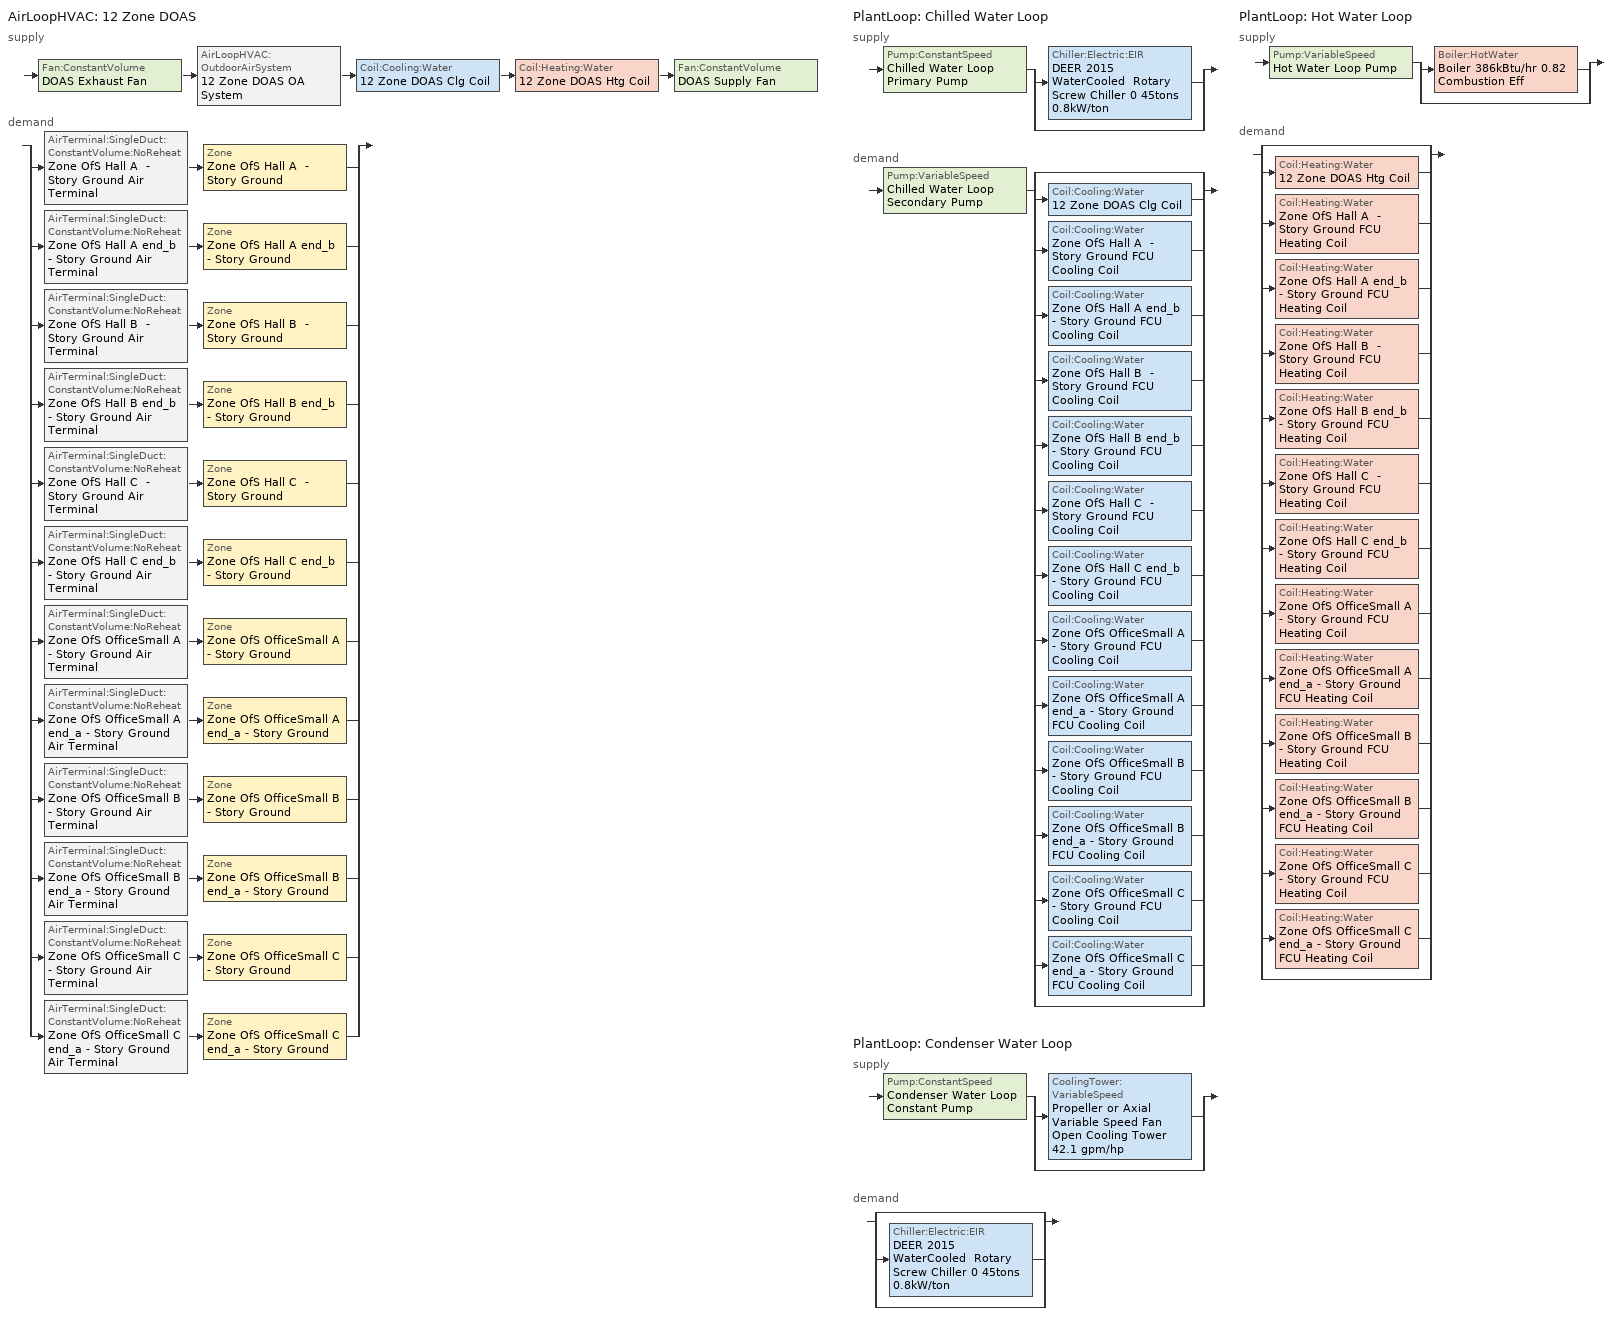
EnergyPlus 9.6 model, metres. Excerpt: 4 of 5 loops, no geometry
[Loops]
AirLoopHVAC '12 Zone DOAS'
 supply: Fan:ConstantVolume 'DOAS Exhaust Fan' > AirLoopHVAC:OutdoorAirSystem '12 Zone DOAS OA System' > Coil:Cooling:Water '12 Zone DOAS Clg Coil' > Coil:Heating:Water '12 Zone DOAS Htg Coil' > Fan:ConstantVolume 'DOAS Supply Fan'
 demand: split
  | AirTerminal:SingleDuct:ConstantVolume:NoReheat 'Zone OfS Hall A  - Story Ground Air Terminal' > Zone 'Zone OfS Hall A  - Story Ground'
  | AirTerminal:SingleDuct:ConstantVolume:NoReheat 'Zone OfS Hall A end_b - Story Ground Air Terminal' > Zone 'Zone OfS Hall A end_b - Story Ground'
  | AirTerminal:SingleDuct:ConstantVolume:NoReheat 'Zone OfS Hall B  - Story Ground Air Terminal' > Zone 'Zone OfS Hall B  - Story Ground'
  | AirTerminal:SingleDuct:ConstantVolume:NoReheat 'Zone OfS Hall B end_b - Story Ground Air Terminal' > Zone 'Zone OfS Hall B end_b - Story Ground'
  | AirTerminal:SingleDuct:ConstantVolume:NoReheat 'Zone OfS Hall C  - Story Ground Air Terminal' > Zone 'Zone OfS Hall C  - Story Ground'
  | AirTerminal:SingleDuct:ConstantVolume:NoReheat 'Zone OfS Hall C end_b - Story Ground Air Terminal' > Zone 'Zone OfS Hall C end_b - Story Ground'
  | AirTerminal:SingleDuct:ConstantVolume:NoReheat 'Zone OfS OfficeSmall A  - Story Ground Air Terminal' > Zone 'Zone OfS OfficeSmall A  - Story Ground'
  | AirTerminal:SingleDuct:ConstantVolume:NoReheat 'Zone OfS OfficeSmall A end_a - Story Ground Air Terminal' > Zone 'Zone OfS OfficeSmall A end_a - Story Ground'
  | AirTerminal:SingleDuct:ConstantVolume:NoReheat 'Zone OfS OfficeSmall B  - Story Ground Air Terminal' > Zone 'Zone OfS OfficeSmall B  - Story Ground'
  | AirTerminal:SingleDuct:ConstantVolume:NoReheat 'Zone OfS OfficeSmall B end_a - Story Ground Air Terminal' > Zone 'Zone OfS OfficeSmall B end_a - Story Ground'
  | AirTerminal:SingleDuct:ConstantVolume:NoReheat 'Zone OfS OfficeSmall C  - Story Ground Air Terminal' > Zone 'Zone OfS OfficeSmall C  - Story Ground'
  | AirTerminal:SingleDuct:ConstantVolume:NoReheat 'Zone OfS OfficeSmall C end_a - Story Ground Air Terminal' > Zone 'Zone OfS OfficeSmall C end_a - Story Ground'
PlantLoop 'Chilled Water Loop'
 supply: Pump:ConstantSpeed 'Chilled Water Loop Primary Pump' > split
  | Chiller:Electric:EIR 'DEER 2015 WaterCooled  Rotary Screw Chiller 0 45tons 0.8kW/ton'
  | bypass
 demand: Pump:VariableSpeed 'Chilled Water Loop Secondary Pump' > split
  | bypass
  | Coil:Cooling:Water '12 Zone DOAS Clg Coil'
  | Coil:Cooling:Water 'Zone OfS Hall A  - Story Ground FCU Cooling Coil'
  | Coil:Cooling:Water 'Zone OfS Hall A end_b - Story Ground FCU Cooling Coil'
  | Coil:Cooling:Water 'Zone OfS Hall B  - Story Ground FCU Cooling Coil'
  | Coil:Cooling:Water 'Zone OfS Hall B end_b - Story Ground FCU Cooling Coil'
  | Coil:Cooling:Water 'Zone OfS Hall C  - Story Ground FCU Cooling Coil'
  | Coil:Cooling:Water 'Zone OfS Hall C end_b - Story Ground FCU Cooling Coil'
  | Coil:Cooling:Water 'Zone OfS OfficeSmall A  - Story Ground FCU Cooling Coil'
  | Coil:Cooling:Water 'Zone OfS OfficeSmall A end_a - Story Ground FCU Cooling Coil'
  | Coil:Cooling:Water 'Zone OfS OfficeSmall B  - Story Ground FCU Cooling Coil'
  | Coil:Cooling:Water 'Zone OfS OfficeSmall B end_a - Story Ground FCU Cooling Coil'
  | Coil:Cooling:Water 'Zone OfS OfficeSmall C  - Story Ground FCU Cooling Coil'
  | Coil:Cooling:Water 'Zone OfS OfficeSmall C end_a - Story Ground FCU Cooling Coil'
  | bypass
PlantLoop 'Condenser Water Loop'
 supply: Pump:ConstantSpeed 'Condenser Water Loop Constant Pump' > split
  | CoolingTower:VariableSpeed 'Propeller or Axial Variable Speed Fan Open Cooling Tower 42.1 gpm/hp'
  | bypass
 demand: split
  | bypass
  | Chiller:Electric:EIR 'DEER 2015 WaterCooled  Rotary Screw Chiller 0 45tons 0.8kW/ton'
  | bypass
PlantLoop 'Hot Water Loop'
 supply: Pump:VariableSpeed 'Hot Water Loop Pump' > split
  | Boiler:HotWater 'Boiler 386kBtu/hr 0.82 Combustion Eff'
  | bypass
 demand: split
  | bypass
  | Coil:Heating:Water '12 Zone DOAS Htg Coil'
  | Coil:Heating:Water 'Zone OfS Hall A  - Story Ground FCU Heating Coil'
  | Coil:Heating:Water 'Zone OfS Hall A end_b - Story Ground FCU Heating Coil'
  | Coil:Heating:Water 'Zone OfS Hall B  - Story Ground FCU Heating Coil'
  | Coil:Heating:Water 'Zone OfS Hall B end_b - Story Ground FCU Heating Coil'
  | Coil:Heating:Water 'Zone OfS Hall C  - Story Ground FCU Heating Coil'
  | Coil:Heating:Water 'Zone OfS Hall C end_b - Story Ground FCU Heating Coil'
  | Coil:Heating:Water 'Zone OfS OfficeSmall A  - Story Ground FCU Heating Coil'
  | Coil:Heating:Water 'Zone OfS OfficeSmall A end_a - Story Ground FCU Heating Coil'
  | Coil:Heating:Water 'Zone OfS OfficeSmall B  - Story Ground FCU Heating Coil'
  | Coil:Heating:Water 'Zone OfS OfficeSmall B end_a - Story Ground FCU Heating Coil'
  | Coil:Heating:Water 'Zone OfS OfficeSmall C  - Story Ground FCU Heating Coil'
  | Coil:Heating:Water 'Zone OfS OfficeSmall C end_a - Story Ground FCU Heating Coil'
  | bypass
[ZoneControl:Thermostat] Temperature Difference Between Cutout And Setpoint {deltaC}=0
Name | Zone or ZoneList | Control Type Schedule | Control 1
Zone OfS Hall A  - Story Ground Thermostat | Zone OfS Hall A  - Story Ground | Zone OfS Hall A  - Story Ground Thermostat Schedule | OfS Hall - DEER 2015 Thermostat
Zone OfS Hall A end_b - Story Ground Thermostat | Zone OfS Hall A end_b - Story Ground | Zone OfS Hall A end_b - Story Ground Thermostat Schedule | OfS Hall - DEER 2015 Thermostat 1
Zone OfS Hall B  - Story Ground Thermostat | Zone OfS Hall B  - Story Ground | Zone OfS Hall B  - Story Ground Thermostat Schedule | OfS Hall - DEER 2015 Thermostat 2
Zone OfS Hall B end_b - Story Ground Thermostat | Zone OfS Hall B end_b - Story Ground | Zone OfS Hall B end_b - Story Ground Thermostat Schedule | OfS Hall - DEER 2015 Thermostat 3
Zone OfS Hall C  - Story Ground Thermostat | Zone OfS Hall C  - Story Ground | Zone OfS Hall C  - Story Ground Thermostat Schedule | OfS Hall - DEER 2015 Thermostat 4
Zone OfS Hall C end_b - Story Ground Thermostat | Zone OfS Hall C end_b - Story Ground | Zone OfS Hall C end_b - Story Ground Thermostat Schedule | OfS Hall - DEER 2015 Thermostat 5
Zone OfS OfficeSmall A  - Story Ground Thermostat | Zone OfS OfficeSmall A  - Story Ground | Zone OfS OfficeSmall A  - Story Ground Thermostat Schedule | OfS OfficeSmall - DEER 2015 Thermostat
Zone OfS OfficeSmall A end_a - Story Ground Thermostat | Zone OfS OfficeSmall A end_a - Story Ground | Zone OfS OfficeSmall A end_a - Story Ground Thermostat Schedule | OfS OfficeSmall - DEER 2015 Thermostat 1
Zone OfS OfficeSmall B  - Story Ground Thermostat | Zone OfS OfficeSmall B  - Story Ground | Zone OfS OfficeSmall B  - Story Ground Thermostat Schedule | OfS OfficeSmall - DEER 2015 Thermostat 2
Zone OfS OfficeSmall B end_a - Story Ground Thermostat | Zone OfS OfficeSmall B end_a - Story Ground | Zone OfS OfficeSmall B end_a - Story Ground Thermostat Schedule | OfS OfficeSmall - DEER 2015 Thermostat 3
Zone OfS OfficeSmall C  - Story Ground Thermostat | Zone OfS OfficeSmall C  - Story Ground | Zone OfS OfficeSmall C  - Story Ground Thermostat Schedule | OfS OfficeSmall - DEER 2015 Thermostat 4
Zone OfS OfficeSmall C end_a - Story Ground Thermostat | Zone OfS OfficeSmall C end_a - Story Ground | Zone OfS OfficeSmall C end_a - Story Ground Thermostat Schedule | OfS OfficeSmall - DEER 2015 Thermostat 5
[ThermostatSetpoint:DualSetpoint] Heating Setpoint Temperature Schedule=D_OfS_All_HTemp_Yr; Cooling Setpoint Temperature Schedule=D_OfS_All_CTemp_Yr
OfS Hall - DEER 2015 Thermostat; OfS Hall - DEER 2015 Thermostat 1; OfS Hall - DEER 2015 Thermostat 2; OfS Hall - DEER 2015 Thermostat 3; OfS Hall - DEER 2015 Thermostat 4; OfS Hall - DEER 2015 Thermostat 5; OfS OfficeSmall - DEER 2015 Thermostat; OfS OfficeSmall - DEER 2015 Thermostat 1; OfS OfficeSmall - DEER 2015 Thermostat 2; OfS OfficeSmall - DEER 2015 Thermostat 3; OfS OfficeSmall - DEER 2015 Thermostat 4; OfS OfficeSmall - DEER 2015 Thermostat 5
[AirTerminal:SingleDuct:ConstantVolume:NoReheat] Availability Schedule=Always On Discrete; Maximum Air Flow Rate {m3/s}=AutoSize
Zone OfS Hall A  - Story Ground Air Terminal; Zone OfS Hall A end_b - Story Ground Air Terminal; Zone OfS Hall B  - Story Ground Air Terminal; Zone OfS Hall B end_b - Story Ground Air Terminal; Zone OfS Hall C  - Story Ground Air Terminal; Zone OfS Hall C end_b - Story Ground Air Terminal; Zone OfS OfficeSmall A  - Story Ground Air Terminal; Zone OfS OfficeSmall A end_a - Story Ground Air Terminal; Zone OfS OfficeSmall B  - Story Ground Air Terminal; Zone OfS OfficeSmall B end_a - Story Ground Air Terminal; Zone OfS OfficeSmall C  - Story Ground Air Terminal; Zone OfS OfficeSmall C end_a - Story Ground Air Terminal
[Fan:OnOff] Availability Schedule=Always On Discrete; Fan Total Efficiency=0.47025; Pressure Rise {Pa}=270.9; Maximum Flow Rate {m3/s}=Autosize; Motor Efficiency=0.855; Motor In Airstream Fraction=1
Name | Fan Power Ratio Function of Speed Ratio Curve | Fan Efficiency Ratio Function of Speed Ratio Curve
Zone OfS Hall A  - Story Ground Fan Coil fan | Fan On Off Power Curve | Fan On Off Efficiency Curve
Zone OfS Hall A end_b - Story Ground Fan Coil fan | Fan On Off Power Curve 1 | Fan On Off Efficiency Curve 1
Zone OfS Hall B  - Story Ground Fan Coil fan | Fan On Off Power Curve 2 | Fan On Off Efficiency Curve 2
Zone OfS Hall B end_b - Story Ground Fan Coil fan | Fan On Off Power Curve 3 | Fan On Off Efficiency Curve 3
Zone OfS Hall C  - Story Ground Fan Coil fan | Fan On Off Power Curve 4 | Fan On Off Efficiency Curve 4
Zone OfS Hall C end_b - Story Ground Fan Coil fan | Fan On Off Power Curve 5 | Fan On Off Efficiency Curve 5
Zone OfS OfficeSmall A  - Story Ground Fan Coil fan | Fan On Off Power Curve 6 | Fan On Off Efficiency Curve 6
Zone OfS OfficeSmall A end_a - Story Ground Fan Coil fan | Fan On Off Power Curve 7 | Fan On Off Efficiency Curve 7
Zone OfS OfficeSmall B  - Story Ground Fan Coil fan | Fan On Off Power Curve 8 | Fan On Off Efficiency Curve 8
Zone OfS OfficeSmall B end_a - Story Ground Fan Coil fan | Fan On Off Power Curve 9 | Fan On Off Efficiency Curve 9
Zone OfS OfficeSmall C  - Story Ground Fan Coil fan | Fan On Off Power Curve 10 | Fan On Off Efficiency Curve 10
Zone OfS OfficeSmall C end_a - Story Ground Fan Coil fan | Fan On Off Power Curve 11 | Fan On Off Efficiency Curve 11
[Coil:Cooling:Water] Availability Schedule=Always On Discrete; Design Water Flow Rate {m3/s}=Autosize; Design Air Flow Rate {m3/s}=Autosize; Design Inlet Water Temperature {C}=Autosize; Design Inlet Air Temperature {C}=Autosize; Design Outlet Air Temperature {C}=Autosize; Design Inlet Air Humidity Ratio {kgWater/kgDryAir}=Autosize; Design Outlet Air Humidity Ratio {kgWater/kgDryAir}=Autosize; Type of Analysis=SimpleAnalysis; Heat Exchanger Configuration=CrossFlow
Zone OfS Hall A  - Story Ground FCU Cooling Coil; Zone OfS Hall A end_b - Story Ground FCU Cooling Coil; Zone OfS Hall B  - Story Ground FCU Cooling Coil; Zone OfS Hall B end_b - Story Ground FCU Cooling Coil; Zone OfS Hall C  - Story Ground FCU Cooling Coil; Zone OfS Hall C end_b - Story Ground FCU Cooling Coil; Zone OfS OfficeSmall A  - Story Ground FCU Cooling Coil; Zone OfS OfficeSmall A end_a - Story Ground FCU Cooling Coil; Zone OfS OfficeSmall B  - Story Ground FCU Cooling Coil; Zone OfS OfficeSmall B end_a - Story Ground FCU Cooling Coil; Zone OfS OfficeSmall C  - Story Ground FCU Cooling Coil; Zone OfS OfficeSmall C end_a - Story Ground FCU Cooling Coil; 12 Zone DOAS Clg Coil
[Coil:Heating:Water] Availability Schedule=Always On Discrete; U-Factor Times Area Value {W/K}=Autosize; Maximum Water Flow Rate {m3/s}=Autosize; Performance Input Method=UFactorTimesAreaAndDesignWaterFlowRate; Rated Capacity {W}=Autosize; Rated Inlet Water Temperature {C}=82.2222; Rated Inlet Air Temperature {C}=16.6; Rated Outlet Water Temperature {C}=71.1111; Rated Ratio for Air and Water Convection=0.5
Name | Rated Outlet Air Temperature {C}
Zone OfS Hall A  - Story Ground FCU Heating Coil; Zone OfS Hall A end_b - Story Ground FCU Heating Coil; Zone OfS Hall B  - Story Ground FCU Heating Coil; Zone OfS Hall B end_b - Story Ground FCU Heating Coil; Zone OfS Hall C  - Story Ground FCU Heating Coil; Zone OfS Hall C end_b - Story Ground FCU Heating Coil; Zone OfS OfficeSmall A  - Story Ground FCU Heating Coil; Zone OfS OfficeSmall A end_a - Story Ground FCU Heating Coil; Zone OfS OfficeSmall B  - Story Ground FCU Heating Coil; Zone OfS OfficeSmall B end_a - Story Ground FCU Heating Coil; Zone OfS OfficeSmall C  - Story Ground FCU Heating Coil; Zone OfS OfficeSmall C end_a - Story Ground FCU Heating Coil | 40
12 Zone DOAS Htg Coil | 32.2
[ZoneHVAC:FourPipeFanCoil] Availability Schedule=Always On Discrete; Capacity Control Method=CyclingFan; Maximum Supply Air Flow Rate {m3/s}=Autosize; Maximum Outdoor Air Flow Rate {m3/s}=0; Maximum Cold Water Flow Rate {m3/s}=Autosize; Maximum Hot Water Flow Rate {m3/s}=Autosize; Minimum Supply Air Temperature in Cooling Mode {C}=Autosize; Maximum Supply Air Temperature in Heating Mode {C}=Autosize
Name | Supply Air Fan | Cooling Coil | Heating Coil
Zone OfS Hall A  - Story Ground FCU | Zone OfS Hall A  - Story Ground Fan Coil fan | Zone OfS Hall A  - Story Ground FCU Cooling Coil | Zone OfS Hall A  - Story Ground FCU Heating Coil
Zone OfS Hall A end_b - Story Ground FCU | Zone OfS Hall A end_b - Story Ground Fan Coil fan | Zone OfS Hall A end_b - Story Ground FCU Cooling Coil | Zone OfS Hall A end_b - Story Ground FCU Heating Coil
Zone OfS Hall B  - Story Ground FCU | Zone OfS Hall B  - Story Ground Fan Coil fan | Zone OfS Hall B  - Story Ground FCU Cooling Coil | Zone OfS Hall B  - Story Ground FCU Heating Coil
Zone OfS Hall B end_b - Story Ground FCU | Zone OfS Hall B end_b - Story Ground Fan Coil fan | Zone OfS Hall B end_b - Story Ground FCU Cooling Coil | Zone OfS Hall B end_b - Story Ground FCU Heating Coil
Zone OfS Hall C  - Story Ground FCU | Zone OfS Hall C  - Story Ground Fan Coil fan | Zone OfS Hall C  - Story Ground FCU Cooling Coil | Zone OfS Hall C  - Story Ground FCU Heating Coil
Zone OfS Hall C end_b - Story Ground FCU | Zone OfS Hall C end_b - Story Ground Fan Coil fan | Zone OfS Hall C end_b - Story Ground FCU Cooling Coil | Zone OfS Hall C end_b - Story Ground FCU Heating Coil
Zone OfS OfficeSmall A  - Story Ground FCU | Zone OfS OfficeSmall A  - Story Ground Fan Coil fan | Zone OfS OfficeSmall A  - Story Ground FCU Cooling Coil | Zone OfS OfficeSmall A  - Story Ground FCU Heating Coil
Zone OfS OfficeSmall A end_a - Story Ground FCU | Zone OfS OfficeSmall A end_a - Story Ground Fan Coil fan | Zone OfS OfficeSmall A end_a - Story Ground FCU Cooling Coil | Zone OfS OfficeSmall A end_a - Story Ground FCU Heating Coil
Zone OfS OfficeSmall B  - Story Ground FCU | Zone OfS OfficeSmall B  - Story Ground Fan Coil fan | Zone OfS OfficeSmall B  - Story Ground FCU Cooling Coil | Zone OfS OfficeSmall B  - Story Ground FCU Heating Coil
Zone OfS OfficeSmall B end_a - Story Ground FCU | Zone OfS OfficeSmall B end_a - Story Ground Fan Coil fan | Zone OfS OfficeSmall B end_a - Story Ground FCU Cooling Coil | Zone OfS OfficeSmall B end_a - Story Ground FCU Heating Coil
Zone OfS OfficeSmall C  - Story Ground FCU | Zone OfS OfficeSmall C  - Story Ground Fan Coil fan | Zone OfS OfficeSmall C  - Story Ground FCU Cooling Coil | Zone OfS OfficeSmall C  - Story Ground FCU Heating Coil
Zone OfS OfficeSmall C end_a - Story Ground FCU | Zone OfS OfficeSmall C end_a - Story Ground Fan Coil fan | Zone OfS OfficeSmall C end_a - Story Ground FCU Cooling Coil | Zone OfS OfficeSmall C end_a - Story Ground FCU Heating Coil
[Zone equipment]
Zone OfS Hall A  - Story Ground: Zone OfS Hall A  - Story Ground Air Terminal, Zone OfS Hall A  - Story Ground FCU
Zone OfS Hall A end_b - Story Ground: Zone OfS Hall A end_b - Story Ground Air Terminal, Zone OfS Hall A end_b - Story Ground FCU
Zone OfS Hall B  - Story Ground: Zone OfS Hall B  - Story Ground Air Terminal, Zone OfS Hall B  - Story Ground FCU
Zone OfS Hall B end_b - Story Ground: Zone OfS Hall B end_b - Story Ground Air Terminal, Zone OfS Hall B end_b - Story Ground FCU
Zone OfS Hall C  - Story Ground: Zone OfS Hall C  - Story Ground Air Terminal, Zone OfS Hall C  - Story Ground FCU
Zone OfS Hall C end_b - Story Ground: Zone OfS Hall C end_b - Story Ground Air Terminal, Zone OfS Hall C end_b - Story Ground FCU
Zone OfS OfficeSmall A  - Story Ground: Zone OfS OfficeSmall A  - Story Ground Air Terminal, Zone OfS OfficeSmall A  - Story Ground FCU
Zone OfS OfficeSmall A end_a - Story Ground: Zone OfS OfficeSmall A end_a - Story Ground Air Terminal, Zone OfS OfficeSmall A end_a - Story Ground FCU
Zone OfS OfficeSmall B  - Story Ground: Zone OfS OfficeSmall B  - Story Ground Air Terminal, Zone OfS OfficeSmall B  - Story Ground FCU
Zone OfS OfficeSmall B end_a - Story Ground: Zone OfS OfficeSmall B end_a - Story Ground Air Terminal, Zone OfS OfficeSmall B end_a - Story Ground FCU
Zone OfS OfficeSmall C  - Story Ground: Zone OfS OfficeSmall C  - Story Ground Air Terminal, Zone OfS OfficeSmall C  - Story Ground FCU
Zone OfS OfficeSmall C end_a - Story Ground: Zone OfS OfficeSmall C end_a - Story Ground Air Terminal, Zone OfS OfficeSmall C end_a - Story Ground FCU
[Sizing:Zone] Zone Cooling Design Supply Air Temperature Input Method=SupplyAirTemperature; Zone Cooling Design Supply Air Temperature {C}=12.7778; Zone Cooling Design Supply Air Temperature Difference {deltaC}=11.11; Zone Heating Design Supply Air Temperature Input Method=SupplyAirTemperature; Zone Heating Design Supply Air Temperature {C}=40; Zone Heating Design Supply Air Temperature Difference {deltaC}=11.11; Zone Cooling Design Supply Air Humidity Ratio {kgWater/kgDryAir}=0.0085; Zone Heating Design Supply Air Humidity Ratio {kgWater/kgDryAir}=0.008; Cooling Design Air Flow Method=DesignDay; Cooling Design Air Flow Rate {m3/s}=0; Cooling Minimum Air Flow per Zone Floor Area {m3/s-m2}=0.000762; Cooling Minimum Air Flow {m3/s}=0; Cooling Minimum Air Flow Fraction=0; Heating Design Air Flow Method=DesignDay; Heating Design Air Flow Rate {m3/s}=0; Heating Maximum Air Flow per Zone Floor Area {m3/s-m2}=0.002032; Heating Maximum Air Flow {m3/s}=0.141576; Heating Maximum Air Flow Fraction=0.3; Account for Dedicated Outdoor Air System=Yes; Dedicated Outdoor Air System Control Strategy=NeutralSupplyAir; Dedicated Outdoor Air Low Setpoint Temperature for Design {C}=15.5556; Dedicated Outdoor Air High Setpoint Temperature for Design {C}=21.1111
Name | Design Specification Outdoor Air Object
Zone OfS Hall A  - Story Ground; Zone OfS Hall A end_b - Story Ground; Zone OfS Hall B  - Story Ground; Zone OfS Hall B end_b - Story Ground; Zone OfS Hall C  - Story Ground; Zone OfS Hall C end_b - Story Ground | OfS Hall Ventilation
Zone OfS OfficeSmall A  - Story Ground; Zone OfS OfficeSmall A end_a - Story Ground; Zone OfS OfficeSmall B  - Story Ground; Zone OfS OfficeSmall B end_a - Story Ground; Zone OfS OfficeSmall C  - Story Ground; Zone OfS OfficeSmall C end_a - Story Ground | OfS OfficeSmall Ventilation
[Controller:MechanicalVentilation]
12 Zone DOAS Mechanical Ventilation Controller: Availability Schedule=12 Zone DOAS Occ Sch; Demand Controlled Ventilation=No; System Outdoor Air Method=ZoneSum; Zone or ZoneList Name 1=Zone OfS Hall A  - Story Ground; Design Specification Outdoor Air Object Name 1=OfS Hall Ventilation; Zone or ZoneList Name 2=Zone OfS Hall A end_b - Story Ground; Design Specification Outdoor Air Object Name 2=OfS Hall Ventilation; Zone or ZoneList Name 3=Zone OfS Hall B  - Story Ground; Design Specification Outdoor Air Object Name 3=OfS Hall Ventilation; Zone or ZoneList Name 4=Zone OfS Hall B end_b - Story Ground; Design Specification Outdoor Air Object Name 4=OfS Hall Ventilation; Zone or ZoneList Name 5=Zone OfS Hall C  - Story Ground; Design Specification Outdoor Air Object Name 5=OfS Hall Ventilation; Zone or ZoneList Name 6=Zone OfS Hall C end_b - Story Ground; Design Specification Outdoor Air Object Name 6=OfS Hall Ventilation; Zone or ZoneList Name 7=Zone OfS OfficeSmall A  - Story Ground; Design Specification Outdoor Air Object Name 7=OfS OfficeSmall Ventilation; Zone or ZoneList Name 8=Zone OfS OfficeSmall A end_a - Story Ground; Design Specification Outdoor Air Object Name 8=OfS OfficeSmall Ventilation; Zone or ZoneList Name 9=Zone OfS OfficeSmall B  - Story Ground; Design Specification Outdoor Air Object Name 9=OfS OfficeSmall Ventilation; Zone or ZoneList Name 10=Zone OfS OfficeSmall B end_a - Story Ground; Design Specification Outdoor Air Object Name 10=OfS OfficeSmall Ventilation; Zone or ZoneList Name 11=Zone OfS OfficeSmall C  - Story Ground; Design Specification Outdoor Air Object Name 11=OfS OfficeSmall Ventilation; Zone or ZoneList Name 12=Zone OfS OfficeSmall C end_a - Story Ground; Design Specification Outdoor Air Object Name 12=OfS OfficeSmall Ventilation
[DesignSpecification:OutdoorAir] Outdoor Air Method=Sum; Outdoor Air Flow per Person {m3/s-person}=0; Outdoor Air Flow per Zone {m3/s}=0; Outdoor Air Flow Air Changes per Hour {1/hr}=0
Name | Outdoor Air Flow per Zone Floor Area {m3/s-m2}
OfS Hall Ventilation | 0.000254
OfS OfficeSmall Ventilation | 0.0004572
[AirLoopHVAC]
12 Zone DOAS: Design Supply Air Flow Rate {m3/s}=AutoSize; Design Return Air Flow Fraction of Supply Air Flow=1
[Sizing:System]
12 Zone DOAS: Type of Load to Size On=VentilationRequirement; Design Outdoor Air Flow Rate {m3/s}=Autosize; Central Heating Maximum System Air Flow Ratio=1; Preheat Design Temperature {C}=7; Preheat Design Humidity Ratio {kgWater/kgDryAir}=0.008; Precool Design Temperature {C}=12.8; Precool Design Humidity Ratio {kgWater/kgDryAir}=0.008; Central Cooling Design Supply Air Temperature {C}=15.5556; Central Heating Design Supply Air Temperature {C}=21.1111; Type of Zone Sum to Use=Coincident; 100% Outdoor Air in Cooling=Yes; 100% Outdoor Air in Heating=Yes; Central Cooling Design Supply Air Humidity Ratio {kgWater/kgDryAir}=0.0085; Central Heating Design Supply Air Humidity Ratio {kgWater/kgDryAir}=0.008; Cooling Supply Air Flow Rate Method=DesignDay; Cooling Supply Air Flow Rate {m3/s}=0; Cooling Supply Air Flow Rate Per Floor Area {m3/s-m2}=0.00996765; Cooling Fraction of Autosized Cooling Supply Air Flow Rate=1; Cooling Supply Air Flow Rate Per Unit Cooling Capacity {m3/s-W}=3.94755e-05; Heating Supply Air Flow Rate Method=DesignDay; Heating Supply Air Flow Rate {m3/s}=0; Heating Supply Air Flow Rate Per Floor Area {m3/s-m2}=0.00996765; Heating Fraction of Autosized Heating Supply Air Flow Rate=1; Heating Fraction of Autosized Cooling Supply Air Flow Rate=1; Heating Supply Air Flow Rate Per Unit Heating Capacity {m3/s-W}=3.15882e-05; System Outdoor Air Method=ZoneSum; Zone Maximum Outdoor Air Fraction=1; Cooling Design Capacity Method=CoolingDesignCapacity; Cooling Design Capacity {W}=Autosize; Cooling Design Capacity Per Floor Area {W/m2}=234.7; Fraction of Autosized Cooling Design Capacity=1; Heating Design Capacity Method=HeatingDesignCapacity; Heating Design Capacity {W}=Autosize; Heating Design Capacity Per Floor Area {W/m2}=157; Fraction of Autosized Heating Design Capacity=1; Central Cooling Capacity Control Method=OnOff; Occupant Diversity=Autosize
[Controller:WaterCoil] Control Variable=Temperature; Actuator Variable=Flow; Maximum Actuated Flow {m3/s}=Autosize; Minimum Actuated Flow {m3/s}=0
Name | Action | Controller Convergence Tolerance {deltaC}
12 Zone DOAS Clg Coil Controller | Reverse | Autosize
12 Zone DOAS Htg Coil Controller | Normal | 0.0001
[Fan:ConstantVolume] Availability Schedule=Always On Discrete; Fan Total Efficiency=0.56225; Pressure Rise {Pa}=622.722; Maximum Flow Rate {m3/s}=AutoSize; Motor Efficiency=0.865; Motor In Airstream Fraction=1
DOAS Exhaust Fan; DOAS Supply Fan
[SetpointManager:MixedAir] Control Variable=Temperature
Name | Setpoint Node or NodeList
DOAS Exhaust Fan Outlet Air Node OS Default SPM | DOAS Exhaust Fan Outlet Air Node
12 Zone DOAS Mixed Air Node OS Default SPM | 12 Zone DOAS Mixed Air Node
12 Zone DOAS Clg Coil Outlet Air Node OS Default SPM | 12 Zone DOAS Clg Coil Outlet Air Node
12 Zone DOAS Htg Coil Outlet Air Node OS Default SPM | 12 Zone DOAS Htg Coil Outlet Air Node
[Controller:OutdoorAir]
12 Zone DOAS Outdoor Air Controller: Minimum Outdoor Air Flow Rate {m3/s}=Autosize; Maximum Outdoor Air Flow Rate {m3/s}=Autosize; Economizer Control Type=FixedDryBulb; Economizer Control Action Type=ModulateFlow; Economizer Maximum Limit Dry-Bulb Temperature {C}=12.7778; Lockout Type=LockoutWithHeating; Minimum Limit Type=FixedMinimum; Minimum Outdoor Air Schedule=12 Zone DOAS Occ Sch; Minimum Fraction of Outdoor Air Schedule=Always On Discrete; Mechanical Ventilation Controller=12 Zone DOAS Mechanical Ventilation Controller; High Humidity Control=No; Control High Indoor Humidity Based on Outdoor Humidity Ratio=Yes; Heat Recovery Bypass Control Type=BypassWhenWithinEconomizerLimits
[SetpointManager:OutdoorAirReset]
12 Zone DOAS SAT Reset: Control Variable=Temperature; Setpoint at Outdoor Low Temperature {C}=21.1111; Outdoor Low Temperature {C}=12.7778; Setpoint at Outdoor High Temperature {C}=15.5556; Outdoor High Temperature {C}=21.1111; Setpoint Node or NodeList=12 Zone DOAS Supply Outlet Node
[PlantLoop] Fluid Type=Water; Maximum Loop Flow Rate {m3/s}=Autosize; Minimum Loop Flow Rate {m3/s}=0; Plant Loop Volume {m3}=Autocalculate; Load Distribution Scheme=Optimal; Plant Loop Demand Calculation Scheme=SingleSetpoint
Name | Plant Equipment Operation Scheme | Maximum Loop Temperature {C} | Minimum Loop Temperature {C} | Common Pipe Simulation
Chilled Water Loop | Chilled Water Loop Operation Schemes | 40 | 1 | CommonPipe
Condenser Water Loop | Condenser Water Loop Operation Schemes | 80 | 5
Hot Water Loop | Hot Water Loop Operation Schemes | 100 | 10
[Sizing:Plant]
Name | Loop Type | Design Loop Exit Temperature {C} | Loop Design Temperature Difference {deltaC} | Sizing Option | Zone Timesteps in Averaging Window | Coincident Sizing Factor Mode
Chilled Water Loop | Cooling | 6.66667 | 5.61111 | NonCoincident | 1 | None
Condenser Water Loop | Condenser | 29.4444 | 5.55556 | Coincident | 6 | GlobalCoolingSizingFactor
Hot Water Loop | Heating | 82.2222 | 11.1111 | NonCoincident | 1 | None
[Pump:ConstantSpeed] Design Flow Rate {m3/s}=Autosize; Design Power Consumption {W}=Autosize; Fraction of Motor Inefficiencies to Fluid Stream=0; Pump Control Type=Intermittent; Design Power Sizing Method=PowerPerFlowPerPressure; Design Electric Power per Unit Flow Rate {W/(m3/s)}=348701.1; Design Shaft Power per Unit Flow Rate per Unit Head {W-s/m3-Pa}=1.28205
Name | Design Pump Head {Pa} | Motor Efficiency
Chilled Water Loop Primary Pump | 44836 | 0.865
Condenser Water Loop Constant Pump | 148557 | 0.895
[Chiller:Electric:EIR]
DEER 2015 WaterCooled  Rotary Screw Chiller 0 45tons 0.8kW/ton: Reference Capacity {W}=Autosize; Reference COP {W/W}=4.50897; Reference Leaving Chilled Water Temperature {C}=6.66667; Reference Entering Condenser Fluid Temperature {C}=35; Reference Chilled Water Flow Rate {m3/s}=Autosize; Reference Condenser Fluid Flow Rate {m3/s}=Autosize; Cooling Capacity Function of Temperature Curve=ScrewH2O-Cap-fCHWT&ECT; Electric Input to Cooling Output Ratio Function of Temperature Curve=ScrewH2O-EIR-fCHWT&ECT; Electric Input to Cooling Output Ratio Function of Part Load Ratio Curve=ScrewRemote-EIR-fPLR-2Comp/Ckt; Minimum Part Load Ratio=0.15; Maximum Part Load Ratio=1; Optimum Part Load Ratio=1; Minimum Unloading Ratio=0.25; Condenser Type=WaterCooled; Condenser Fan Power Ratio {W/W}=0; Fraction of Compressor Electric Consumption Rejected by Condenser=1; Leaving Chilled Water Lower Temperature Limit {C}=2.22222; Chiller Flow Mode=ConstantFlow; Sizing Factor=1; Basin Heater Capacity {W/K}=0; Basin Heater Setpoint Temperature {C}=10; Condenser Heat Recovery Relative Capacity Fraction=1
[SetpointManager:Scheduled] Control Variable=Temperature
Name | Schedule | Setpoint Node or NodeList
Chilled Water Loop Setpoint Manager | Chilled Water Loop Temp - 44F | Chilled Water Loop Supply Outlet Node
Hot Water Loop Setpoint Manager | Hot Water Loop Temp - 180F | Hot Water Loop Supply Outlet Node
[Pump:VariableSpeed] Design Maximum Flow Rate {m3/s}=Autosize; Design Power Consumption {W}=Autosize; Fraction of Motor Inefficiencies to Fluid Stream=0; Coefficient 1 of the Part Load Performance Curve=0; Design Minimum Flow Rate {m3/s}=0; Pump Control Type=Intermittent; Skin Loss Radiative Fraction=0.5; Design Power Sizing Method=PowerPerFlowPerPressure; Design Electric Power per Unit Flow Rate {W/(m3/s)}=348701.1; Design Shaft Power per Unit Flow Rate per Unit Head {W/((m3/s)-Pa)}=1.28205; Design Minimum Flow Rate Fraction=0
Name | Design Pump Head {Pa} | Motor Efficiency | Coefficient 2 of the Part Load Performance Curve | Coefficient 3 of the Part Load Performance Curve | Coefficient 4 of the Part Load Performance Curve
Chilled Water Loop Secondary Pump | 134508 | 0.895 | 0.5726 | -0.301 | 0.7347
Hot Water Loop Pump | 179344 | 0.865 | 3.2485 | -4.7443 | 2.5294
[PlantEquipmentOperationSchemes] Control Scheme Schedule Name 1=Always On Discrete
Name | Control Scheme Object Type 1 | Control Scheme Name 1
Chilled Water Loop Operation Schemes | PlantEquipmentOperation:CoolingLoad | Chilled Water Loop Cooling Operation Scheme
Condenser Water Loop Operation Schemes | PlantEquipmentOperation:CoolingLoad | Condenser Water Loop Cooling Operation Scheme
Hot Water Loop Operation Schemes | PlantEquipmentOperation:HeatingLoad | Hot Water Loop Heating Operation Scheme
[PlantEquipmentOperation:CoolingLoad] Load Range Lower Limit 1 {W}=0; Load Range Upper Limit 1 {W}=1000000000
Name | Range Equipment List Name 1
Chilled Water Loop Cooling Operation Scheme | Chilled Water Loop Cooling Equipment List
Condenser Water Loop Cooling Operation Scheme | Condenser Water Loop Cooling Equipment List
[PlantEquipmentList]
Chilled Water Loop Cooling Equipment List: Chiller:Electric:EIR, DEER 2015 WaterCooled  Rotary Screw Chiller 0 45tons 0.8kW/ton
Condenser Water Loop Cooling Equipment List: CoolingTower:VariableSpeed, Propeller or Axial Variable Speed Fan Open Cooling Tower 42.1 gpm/hp
Hot Water Loop Heating Equipment List: Boiler:HotWater, Boiler 386kBtu/hr 0.82 Combustion Eff
[CoolingTower:VariableSpeed]
Propeller or Axial Variable Speed Fan Open Cooling Tower 42.1 gpm/hp: Model Type=CoolToolsCrossFlow; Design Inlet Air Wet-Bulb Temperature {C}=22.9; Design Approach Temperature {deltaC}=5.55556; Design Range Temperature {deltaC}=5.55556; Design Water Flow Rate {m3/s}=Autosize; Design Air Flow Rate {m3/s}=Autosize; Design Fan Power {W}=2597.72; Fan Power Ratio Function of Air Flow Rate Ratio Curve=VSD-TWR-FAN-FPLR; Minimum Air Flow Rate Ratio=0.2; Fraction of Tower Capacity in Free Convection Regime=0.125; Basin Heater Capacity {W/K}=0; Basin Heater Setpoint Temperature {C}=2; Evaporation Loss Mode=SaturatedExit; Evaporation Loss Factor {percent/K}=0.2; Drift Loss Percent {percent}=0.008; Blowdown Calculation Mode=ConcentrationRatio; Blowdown Concentration Ratio=3; Number of Cells=1; Sizing Factor=1
[SetpointManager:FollowOutdoorAirTemperature]
Condenser Water Loop Setpoint Manager Follow OATwb with 10.0F Approach: Control Variable=Temperature; Reference Temperature Type=OutdoorAirWetBulb; Offset Temperature Difference {deltaC}=5.55556; Maximum Setpoint Temperature {C}=28.4556; Minimum Setpoint Temperature {C}=21.1111; Setpoint Node or NodeList=Condenser Water Loop Supply Outlet Node
[Boiler:HotWater]
Boiler 386kBtu/hr 0.82 Combustion Eff: Fuel Type=NaturalGas; Nominal Capacity {W}=Autosize; Nominal Thermal Efficiency=0.813; Efficiency Curve Temperature Evaluation Variable=LeavingBoiler; Design Water Flow Rate {m3/s}=Autosize; Minimum Part Load Ratio=0; Maximum Part Load Ratio=1.2; Optimum Part Load Ratio=1; Water Outlet Upper Temperature Limit {C}=95; Boiler Flow Mode=LeavingSetpointModulated; Parasitic Electric Load {W}=0; Sizing Factor=1
[PlantEquipmentOperation:HeatingLoad]
Hot Water Loop Heating Operation Scheme: Load Range Lower Limit 1 {W}=0; Load Range Upper Limit 1 {W}=1000000000; Range Equipment List Name 1=Hot Water Loop Heating Equipment List
[Schedule:Compact]
Zone OfS Hall A  - Story Ground Thermostat Schedule; Zone OfS Hall A end_b - Story Ground Thermostat Schedule; Zone OfS Hall B  - Story Ground Thermostat Schedule; Zone OfS Hall B end_b - Story Ground Thermostat Schedule; Zone OfS Hall C  - Story Ground Thermostat Schedule; Zone OfS Hall C end_b - Story Ground Thermostat Schedule; Zone OfS OfficeSmall A  - Story Ground Thermostat Schedule; Zone OfS OfficeSmall A end_a - Story Ground Thermostat Schedule; Zone OfS OfficeSmall B  - Story Ground Thermostat Schedule; Zone OfS OfficeSmall B end_a - Story Ground Thermostat Schedule; Zone OfS OfficeSmall C  - Story Ground Thermostat Schedule; Zone OfS OfficeSmall C end_a - Story Ground Thermostat Schedule: Through: 12/31, For: AllDays, Until: 24:00, 4
[Schedule:Day:Interval]
D_OfS_All_HTemp_Yr Sun Day: No, 24:00, 17.8
D_OfS_All_HTemp_Yr Default|Wkdy Day; D_OfS_All_HTemp_Yr Sat Day; D_OfS_All_HTemp_Yr Default; D_OfS_All_HTemp_Yr Summer Design Day; D_OfS_All_HTemp_Yr Winter Design Day: No, 07:00, 17.8, 18:00, 21.1, 24:00, 17.8
D_OfS_All_CTemp_Yr Sun Day: No, 24:00, 27.8
D_OfS_All_CTemp_Yr Default|Wkdy Day; D_OfS_All_CTemp_Yr Sat Day; D_OfS_All_CTemp_Yr Default; D_OfS_All_CTemp_Yr Summer Design Day; D_OfS_All_CTemp_Yr Winter Design Day: No, 07:00, 27.8, 18:00, 24.4, 24:00, 27.8
12 Zone DOAS Occ Sch Sunday: No, 24:00, 0
12 Zone DOAS Occ Sch Default: No, 07:00, 0, 17:00, 1, 24:00, 0
12 Zone DOAS Occ Sch Saturday: No, 08:00, 0, 12:00, 1, 13:00, 0, 17:00, 1, 24:00, 0
12 Zone DOAS Occ Sch Summer Design Day; 12 Zone DOAS Occ Sch Winter Design Day: No, 24:00, 1
Chilled Water Loop Temp - 44F Default: No, 24:00, 6.66667
Hot Water Loop Temp - 180F Default: No, 24:00, 82.2222
[Schedule:Week:Daily]
D_OfS_All_HTemp_Yr Week Rule - Jan1-Dec31: D_OfS_All_HTemp_Yr Sun Day, D_OfS_All_HTemp_Yr Default|Wkdy Day, D_OfS_All_HTemp_Yr Default|Wkdy Day, D_OfS_All_HTemp_Yr Default|Wkdy Day, D_OfS_All_HTemp_Yr Default|Wkdy Day, D_OfS_All_HTemp_Yr Default|Wkdy Day, D_OfS_All_HTemp_Yr Sat Day, D_OfS_All_HTemp_Yr Default, D_OfS_All_HTemp_Yr Summer Design Day, D_OfS_All_HTemp_Yr Winter Design Day, D_OfS_All_HTemp_Yr Default, D_OfS_All_HTemp_Yr Default
D_OfS_All_CTemp_Yr Week Rule - Jan1-Dec31: D_OfS_All_CTemp_Yr Sun Day, D_OfS_All_CTemp_Yr Default|Wkdy Day, D_OfS_All_CTemp_Yr Default|Wkdy Day, D_OfS_All_CTemp_Yr Default|Wkdy Day, D_OfS_All_CTemp_Yr Default|Wkdy Day, D_OfS_All_CTemp_Yr Default|Wkdy Day, D_OfS_All_CTemp_Yr Sat Day, D_OfS_All_CTemp_Yr Default, D_OfS_All_CTemp_Yr Summer Design Day, D_OfS_All_CTemp_Yr Winter Design Day, D_OfS_All_CTemp_Yr Default, D_OfS_All_CTemp_Yr Default
12 Zone DOAS Occ Sch Week Rule - Jan1-Dec31: 12 Zone DOAS Occ Sch Sunday, 12 Zone DOAS Occ Sch Default, 12 Zone DOAS Occ Sch Default, 12 Zone DOAS Occ Sch Default, 12 Zone DOAS Occ Sch Default, 12 Zone DOAS Occ Sch Default, 12 Zone DOAS Occ Sch Saturday, 12 Zone DOAS Occ Sch Default, 12 Zone DOAS Occ Sch Summer Design Day, 12 Zone DOAS Occ Sch Winter Design Day, 12 Zone DOAS Occ Sch Default, 12 Zone DOAS Occ Sch Default
Chilled Water Loop Temp - 44F Week Rule - Jan1-Dec31: Chilled Water Loop Temp - 44F Default, Chilled Water Loop Temp - 44F Default, Chilled Water Loop Temp - 44F Default, Chilled Water Loop Temp - 44F Default, Chilled Water Loop Temp - 44F Default, Chilled Water Loop Temp - 44F Default, Chilled Water Loop Temp - 44F Default, Chilled Water Loop Temp - 44F Default, Chilled Water Loop Temp - 44F Default, Chilled Water Loop Temp - 44F Default, Chilled Water Loop Temp - 44F Default, Chilled Water Loop Temp - 44F Default
Hot Water Loop Temp - 180F Week Rule - Jan1-Dec31: Hot Water Loop Temp - 180F Default, Hot Water Loop Temp - 180F Default, Hot Water Loop Temp - 180F Default, Hot Water Loop Temp - 180F Default, Hot Water Loop Temp - 180F Default, Hot Water Loop Temp - 180F Default, Hot Water Loop Temp - 180F Default, Hot Water Loop Temp - 180F Default, Hot Water Loop Temp - 180F Default, Hot Water Loop Temp - 180F Default, Hot Water Loop Temp - 180F Default, Hot Water Loop Temp - 180F Default
[Schedule:Year]
D_OfS_All_HTemp_Yr: D_OfS_All_HTemp_Yr Week Rule - Jan1-Dec31, 1, 1, 12, 31
D_OfS_All_CTemp_Yr: D_OfS_All_CTemp_Yr Week Rule - Jan1-Dec31, 1, 1, 12, 31
12 Zone DOAS Occ Sch: 12 Zone DOAS Occ Sch Week Rule - Jan1-Dec31, 1, 1, 12, 31
Chilled Water Loop Temp - 44F: Chilled Water Loop Temp - 44F Week Rule - Jan1-Dec31, 1, 1, 12, 31
Hot Water Loop Temp - 180F: Hot Water Loop Temp - 180F Week Rule - Jan1-Dec31, 1, 1, 12, 31
[Schedule:Constant]
Always On Discrete: Hourly Value=1
[Curve:Exponent] Coefficient1 Constant=1; Coefficient2 Constant=0; Coefficient3 Constant=0; Minimum Value of x {BasedOnField A2}=0; Maximum Value of x {BasedOnField A2}=1
Fan On Off Power Curve; Fan On Off Power Curve 1; Fan On Off Power Curve 2; Fan On Off Power Curve 3; Fan On Off Power Curve 4; Fan On Off Power Curve 5; Fan On Off Power Curve 6; Fan On Off Power Curve 7; Fan On Off Power Curve 8; Fan On Off Power Curve 9; Fan On Off Power Curve 10; Fan On Off Power Curve 11
[Curve:Cubic] Minimum Value of x {BasedOnField A2}=0; Maximum Value of x {BasedOnField A2}=1
Name | Coefficient1 Constant | Coefficient2 x | Coefficient3 x**2 | Coefficient4 x**3
Fan On Off Efficiency Curve; Fan On Off Efficiency Curve 1; Fan On Off Efficiency Curve 2; Fan On Off Efficiency Curve 3; Fan On Off Efficiency Curve 4; Fan On Off Efficiency Curve 5; Fan On Off Efficiency Curve 6; Fan On Off Efficiency Curve 7; Fan On Off Efficiency Curve 8; Fan On Off Efficiency Curve 9; Fan On Off Efficiency Curve 10; Fan On Off Efficiency Curve 11 | 1 | 0 | 0 | 0
VSD-TWR-FAN-FPLR | 0.331629 | -0.885676 | 0.605565 | 0.948482
[Curve:Biquadratic] Minimum Value of x {BasedOnField A2}=0; Maximum Value of x {BasedOnField A2}=1; Minimum Value of y {BasedOnField A3}=0; Maximum Value of y {BasedOnField A3}=1
Name | Coefficient1 Constant | Coefficient2 x | Coefficient3 x**2 | Coefficient4 y | Coefficient5 y**2 | Coefficient6 x*y
ScrewH2O-Cap-fCHWT&ECT | 1.07097 | 0.026935 | 0.000768 | -0.00643302 | -9.49e-05 | -6.59e-05
ScrewH2O-EIR-fCHWT&ECT | 0.598498 | -0.00123345 | 0.000563 | 0.00160274 | 0.000636 | -0.00109415
[Curve:Quadratic]
ScrewRemote-EIR-fPLR-2Comp/Ckt: Coefficient1 Constant=0.0813822; Coefficient2 x=0.727248; Coefficient3 x**2=0.19137; Minimum Value of x {BasedOnField A2}=0; Maximum Value of x {BasedOnField A2}=1
